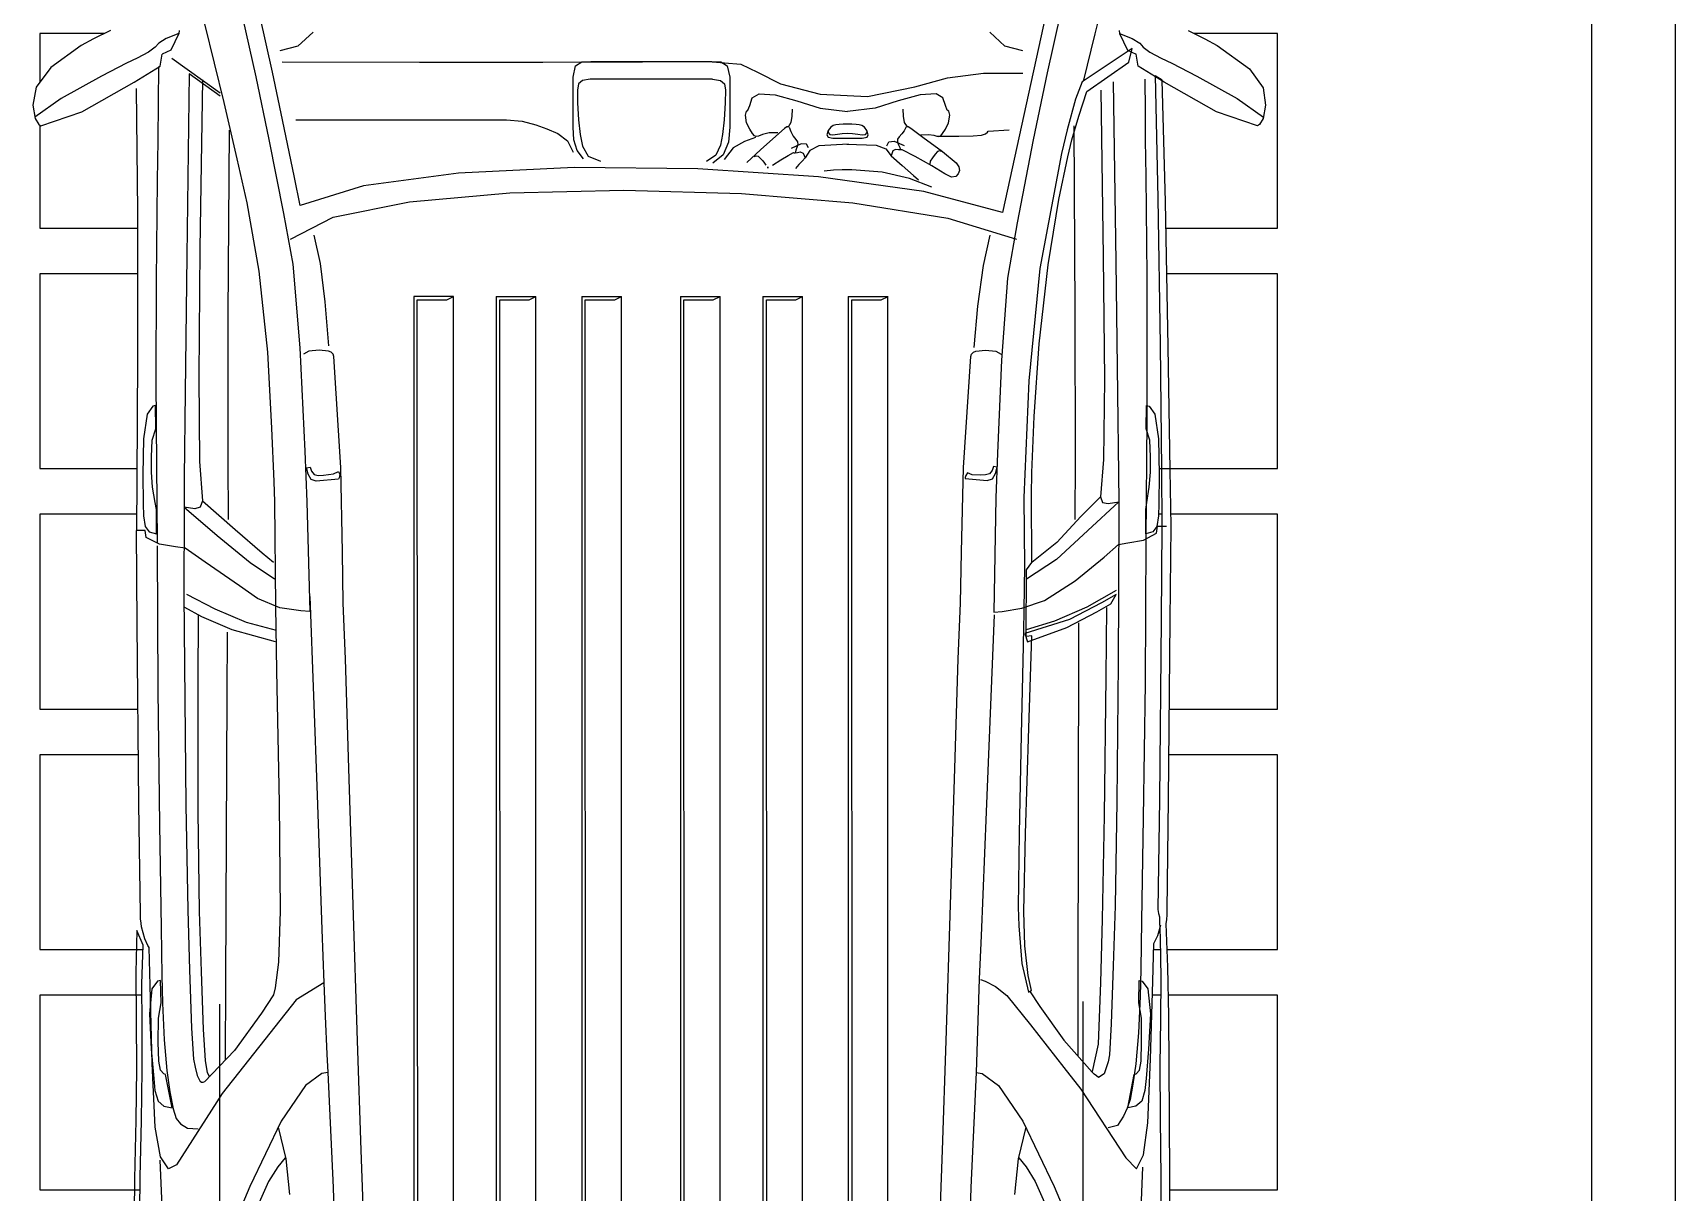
# Model space of a CAD drawing. Header units: millimetres. Extents: x -336 to -33, y -135 to 770.
# Drawn here: x -322.81 to -316.94, y 709.89 to 714.04 of the extents above; entities that cross this region are included whole.
import ezdxf

# ---------------------------------------------------------------- set-up
doc = ezdxf.new("R2010")
doc.units = ezdxf.units.MM
doc.header["$LTSCALE"] = 50
doc.header["$MEASUREMENT"] = 0
doc.layers.get('0').update_dxf_attribs({"linetype": 'CONTINUOUS'})
doc.layers.add('-HIDRO', color=8, linetype='CONTINUOUS')

# ---------------------------------------------------------------- blocks, each defined once
blk = doc.blocks.new('Austin Mini dessus')
at = {"color": 8, "flags": 128}
for points in [[(1.1117, 3.9516), (1.1466, 3.978)], [(1.1466, 3.978), (1.1788, 3.984)], [(1.1671, 3.9332), (1.2, 3.9805)], [(1.1788, 3.984), (1.2025, 3.9796)], [(1.2159, 3.9699), (1.1905, 3.8965)], [(1.2025, 3.9796), (1.2133, 3.9732)], [(1.2133, 3.9732), (1.2159, 3.9699)], [(1.0718, 3.8974), (1.1117, 3.9516)], [(1.127, 3.8612), (1.1671, 3.9332)], [(1.0602, 3.8752), (1.0718, 3.8974)], [(1.1905, 3.8965), (1.1378, 3.8027)], [(1.0455, 3.8453), (1.0602, 3.8752)], [(1.1035, 3.8163), (1.127, 3.8612)], [(1.0842, 3.7768), (1.0947, 3.7975)], [(1.0947, 3.7975), (1.1035, 3.8163)], [(1.1378, 3.8027), (1.1088, 3.7563)], [(1.1489, 3.7991), (1.3693, 3.7967)], [(1.3693, 3.7967), (1.6304, 3.7968)], [(1.6304, 3.7968), (1.8484, 3.7979)], [(1.8484, 3.7979), (1.9397, 3.7986)], [(2.1078, 3.7972), (1.9397, 3.7986)], [(1.9397, 3.7828), (1.9397, 3.798)], [(2.4284, 3.7942), (2.1078, 3.7972)], [(2.6259, 3.7916), (2.4284, 3.7942)], [(2.6551, 3.7981), (2.7306, 3.7997)], [(2.6814, 3.7868), (2.6551, 3.7981)], [(2.7306, 3.7997), (2.8147, 3.7991)], [(2.8147, 3.7991), (2.9021, 3.7984)], [(2.9021, 3.7984), (2.9944, 3.7997)], [(2.9944, 3.7997), (3.0997, 3.8021)], [(3.0966, 3.7917), (2.9951, 3.7894)], [(3.2164, 3.793), (3.0966, 3.7917)], [(3.0997, 3.8021), (3.2215, 3.8034)], [(1.0677, 3.7588), (1.0753, 3.7651)], [(1.0753, 3.7651), (1.0842, 3.7768)], [(1.3135, 3.7616), (1.4923, 3.7636)], [(1.4923, 3.7636), (1.6691, 3.7637)], [(1.6691, 3.7637), (1.7492, 3.7633)], [(1.716, 3.7644), (1.717, 3.7694)], [(1.7576, 3.764), (1.716, 3.7644)], [(1.717, 3.7694), (1.7313, 3.7792)], [(1.7313, 3.7792), (1.7757, 3.7861)], [(1.7492, 3.7633), (1.9626, 3.7616)], [(1.7781, 3.7702), (1.7576, 3.764)], [(1.7757, 3.7861), (1.8394, 3.7873)], [(1.8082, 3.7719), (1.7781, 3.7702)], [(1.8354, 3.7719), (1.8082, 3.7719)], [(1.8622, 3.7696), (1.8354, 3.7719)], [(1.8394, 3.7873), (1.8918, 3.7867)], [(1.8896, 3.7653), (1.8622, 3.7696)], [(1.9022, 3.763), (1.8896, 3.7653)], [(1.8918, 3.7867), (1.9135, 3.786)], [(1.9455, 3.763), (1.9022, 3.763)], [(1.9135, 3.786), (1.9326, 3.7832)], [(1.9326, 3.7832), (1.942, 3.7759)], [(1.952, 3.781), (1.9397, 3.7828)], [(1.942, 3.7759), (1.9455, 3.763)], [(1.9641, 3.7571), (1.952, 3.781)], [(2.6343, 3.7911), (2.6259, 3.7916)], [(2.642, 3.7903), (2.6343, 3.7911)], [(2.649, 3.7893), (2.642, 3.7903)], [(2.6704, 3.7837), (2.649, 3.7893)], [(2.6822, 3.7782), (2.6704, 3.7837)], [(2.7507, 3.7887), (2.6814, 3.7868)], [(2.6858, 3.7757), (2.6822, 3.7782)], [(2.7538, 3.7741), (2.6858, 3.7757)], [(2.7458, 3.7609), (2.7598, 3.7709)], [(2.8237, 3.7886), (2.7507, 3.7887)], [(2.8931, 3.7702), (2.7538, 3.7741)], [(2.7598, 3.7709), (2.8041, 3.7753)], [(2.8041, 3.7753), (2.8678, 3.772)], [(2.9048, 3.7882), (2.8237, 3.7886)], [(2.8678, 3.772), (2.9199, 3.7677)], [(3.0069, 3.7651), (2.8931, 3.7702)], [(2.9951, 3.7894), (2.9048, 3.7882)], [(2.9199, 3.7677), (2.9416, 3.7655)], [(2.9416, 3.7655), (2.9606, 3.76)], [(3.0599, 3.7557), (3.0069, 3.7651)], [(1.0506, 3.7228), (1.0594, 3.7455)], [(1.0506, 3.7228), (1.0806, 3.7369)], [(1.0594, 3.7455), (1.0677, 3.7588)], [(1.0806, 3.7369), (1.0877, 3.7528)], [(1.1088, 3.7563), (1.0877, 3.7528)], [(1.0947, 3.7351), (1.1565, 3.6487)], [(1.1098, 3.7592), (1.174, 3.7599)], [(1.174, 3.7599), (1.2419, 3.7604)], [(1.2419, 3.7604), (1.3135, 3.7616)], [(1.9688, 3.7285), (1.9641, 3.7571)], [(1.9674, 3.7618), (2.2252, 3.7604)], [(2.2252, 3.7604), (2.4664, 3.7574)], [(2.4664, 3.7574), (2.6503, 3.7544)], [(2.6503, 3.7544), (2.7365, 3.753)], [(2.7365, 3.753), (2.7855, 3.7519)], [(2.7449, 3.7554), (2.7458, 3.7609)], [(2.7845, 3.7544), (2.7449, 3.7554)], [(2.8122, 3.7594), (2.7845, 3.7544)], [(2.7855, 3.7519), (2.851, 3.7488)], [(2.8551, 3.7596), (2.8122, 3.7594)], [(2.851, 3.7488), (2.9058, 3.7442)], [(2.8891, 3.7588), (2.8551, 3.7596)], [(2.9053, 3.7556), (2.8891, 3.7588)], [(2.9118, 3.7497), (2.9053, 3.7556)], [(2.9058, 3.7442), (2.9441, 3.7386)], [(2.913, 3.7465), (2.9118, 3.7497)], [(2.9725, 3.7349), (2.913, 3.7465)], [(2.9441, 3.7386), (2.9744, 3.7329)], [(2.9606, 3.76), (2.9698, 3.7493)], [(2.9698, 3.7493), (2.9725, 3.7349)], [(2.9744, 3.7329), (2.9916, 3.7274)], [(3.0819, 3.7412), (3.0599, 3.7557)], [(3.0661, 3.7568), (3.2036, 3.7505)], [(3.0743, 3.7267), (3.0819, 3.7412)], [(1.0455, 3.7223), (1.0506, 3.7228)], [(1.1226, 3.7043), (1.4484, 3.7087)], [(1.1626, 3.649), (1.1226, 3.7043)], [(1.4484, 3.7087), (1.6921, 3.7115)], [(1.6921, 3.7115), (1.8449, 3.713)], [(1.8449, 3.713), (1.8979, 3.7134)], [(1.8979, 3.7134), (2.0543, 3.714)], [(1.8979, 3.7134), (1.9484, 3.6539)], [(1.9009, 3.6943), (1.8979, 3.7134)], [(1.9715, 3.7117), (1.9688, 3.7285)], [(1.9964, 3.6756), (1.9715, 3.7117)], [(2.0537, 3.7091), (2.0796, 3.6584)], [(2.0543, 3.714), (2.1798, 3.7129)], [(2.094, 3.6816), (2.0773, 3.7122)], [(2.1798, 3.7129), (2.4309, 3.7103)], [(2.4309, 3.7103), (2.6188, 3.7069)], [(2.6188, 3.7069), (2.7259, 3.7034)], [(2.9469, 3.6452), (3.0743, 3.7267)], [(2.9916, 3.7274), (3.001, 3.7198)], [(3.001, 3.7198), (3.0087, 3.7071)], [(3.0087, 3.7071), (3.01, 3.6884)], [(1.0331, 3.6766), (1.174, 3.6425)], [(1.1335, 3.6804), (1.4355, 3.6849)], [(1.4355, 3.6849), (1.6643, 3.6871)], [(1.6643, 3.6871), (1.816, 3.6859)], [(1.816, 3.6859), (1.8868, 3.6804)], [(1.8868, 3.6804), (1.8979, 3.6843)], [(1.8868, 3.6804), (1.9382, 3.6219)], [(1.8979, 3.6843), (1.9009, 3.6943)], [(2.0389, 3.6143), (1.9964, 3.6756)], [(2.0918, 3.6884), (2.2083, 3.6887)], [(2.1175, 3.6272), (2.094, 3.6816)], [(2.2083, 3.6887), (2.4426, 3.6885)], [(2.4426, 3.6885), (2.6215, 3.6864)], [(2.6215, 3.6864), (2.7286, 3.6829)], [(2.7259, 3.7034), (2.8298, 3.6998)], [(2.7286, 3.6829), (2.8326, 3.6793)], [(2.8298, 3.6998), (2.8852, 3.6963)], [(2.8326, 3.6793), (2.8879, 3.6758)], [(2.8698, 3.6229), (2.9257, 3.6769)], [(2.8852, 3.6963), (2.8995, 3.6935)], [(2.8879, 3.6758), (2.8994, 3.674)], [(2.8994, 3.674), (2.9094, 3.6722)], [(2.8995, 3.6935), (2.9148, 3.6898)], [(2.9148, 3.6898), (2.9254, 3.6845)], [(2.9269, 3.6823), (2.9254, 3.6845)], [(2.9257, 3.6769), (2.9271, 3.6797)], [(2.9271, 3.6797), (2.9269, 3.6823)], [(1.9484, 3.6539), (1.9968, 3.5949)], [(2.0796, 3.6584), (2.1036, 3.6021)], [(2.7793, 3.5129), (2.9469, 3.6452)], [(2.7871, 3.6502), (3.4246, 3.6502)], [(2.9094, 3.6722), (2.9171, 3.6679)], [(3.1134, 3.5955), (3.2381, 3.6482)], [(1.174, 3.6425), (1.2747, 3.6187)], [(1.2235, 3.6328), (1.5547, 3.6348)], [(1.2747, 3.6187), (1.3537, 3.601)], [(1.5547, 3.6348), (1.8149, 3.6349)], [(1.8149, 3.6349), (1.9203, 3.6346)], [(1.9382, 3.6219), (1.9794, 3.5737)], [(2.1391, 3.55), (2.1175, 3.6272)], [(2.1218, 3.6365), (2.2347, 3.637)], [(2.2347, 3.637), (2.4865, 3.6382)], [(2.4865, 3.6382), (2.7473, 3.6393)], [(2.7473, 3.6393), (2.8869, 3.6399)], [(2.8029, 3.5745), (2.8698, 3.6229)], [(1.0218, 3.609), (1.1282, 3.5852)], [(1.3537, 3.601), (1.4755, 3.5794)], [(1.9968, 3.5949), (2.0262, 3.5518)], [(2.0615, 3.5818), (2.0389, 3.6143)], [(2.1036, 3.6021), (2.1179, 3.5483)], [(2.9962, 3.5397), (3.1134, 3.5955)], [(1.12, 3.5551), (1.0183, 3.578)], [(1.1282, 3.5852), (1.2404, 3.5618)], [(1.2404, 3.5618), (1.3729, 3.5353)], [(1.4755, 3.5794), (1.6204, 3.564)], [(1.6204, 3.564), (1.7565, 3.5569)], [(1.7565, 3.5569), (1.8523, 3.5529)], [(1.9794, 3.5737), (1.9962, 3.5536)], [(2.0778, 3.5418), (2.0615, 3.5818)], [(2.7705, 3.5534), (2.8029, 3.5745)], [(3.0778, 3.5457), (3.1044, 3.562)], [(3.1044, 3.562), (3.1417, 3.5787)], [(1.0731, 3.5095), (1.0817, 3.5421)], [(1.1011, 3.5379), (1.1017, 3.2922)], [(1.2053, 3.5371), (1.12, 3.5551)], [(1.3084, 3.5158), (1.2053, 3.5371)], [(1.3729, 3.5353), (1.4635, 3.5186)], [(1.8523, 3.5529), (1.8885, 3.5517)], [(1.8885, 3.5517), (2.0756, 3.55)], [(2.0756, 3.55), (2.1906, 3.5477)], [(2.0837, 3.5046), (2.0778, 3.5418)], [(2.1906, 3.5477), (2.4267, 3.5434)], [(2.4267, 3.5434), (2.6206, 3.5411)], [(2.6206, 3.5411), (2.712, 3.5443)], [(2.712, 3.5443), (2.7579, 3.5502)], [(2.7579, 3.5502), (2.7705, 3.5534)], [(2.9326, 3.496), (2.9962, 3.5397)], [(3.0068, 3.545), (3.0636, 3.5315)], [(3.0618, 3.5326), (3.0778, 3.5457)], [(3.0636, 3.5315), (3.1275, 3.5247)], [(1.0484, 3.4825), (1.0731, 3.5095)], [(1.2049, 3.5135), (1.2049, 3.1364)], [(1.3585, 3.5054), (1.3084, 3.5158)], [(1.323, 3.3924), (1.3585, 3.5054)], [(1.4186, 3.5228), (1.3793, 3.4466)], [(1.4635, 3.5186), (1.6129, 3.5061)], [(1.6129, 3.5061), (1.7979, 3.497)], [(1.619, 3.4901), (1.6245, 3.4999)], [(2.0844, 3.4883), (2.0837, 3.5046)], [(2.7489, 3.4635), (2.7793, 3.5129)], [(1.4113, 3.481), (1.462, 3.47)], [(1.462, 3.47), (1.5309, 3.4613)], [(1.6169, 3.4714), (1.619, 3.4901)], [(1.6186, 3.4546), (1.6169, 3.4714)], [(1.7979, 3.497), (1.8885, 3.4935)], [(1.8276, 3.494), (1.8263, 3.4879)], [(1.8263, 3.4879), (1.8336, 3.4853)], [(1.8388, 3.4912), (1.8276, 3.494)], [(1.8336, 3.4853), (1.8396, 3.4804)], [(1.8484, 3.4859), (1.8388, 3.4912)], [(1.8396, 3.4804), (1.8416, 3.4732)], [(1.8416, 3.4732), (1.8409, 3.4637)], [(1.8478, 3.437), (1.8517, 3.4767)], [(1.8517, 3.4767), (1.8484, 3.4859)], [(1.8885, 3.4935), (2.0844, 3.4883)], [(2.0579, 3.4882), (2.4134, 3.475)], [(2.4134, 3.475), (2.6537, 3.4666)], [(2.9113, 3.4668), (2.9326, 3.496)], [(1.3793, 3.4466), (1.3517, 3.3099)], [(1.5309, 3.4613), (1.6094, 3.4548)], [(1.6207, 3.4502), (1.6186, 3.4546)], [(1.6242, 3.4468), (1.6207, 3.4502)], [(1.6285, 3.4452), (1.6242, 3.4468)], [(1.8272, 3.4328), (1.6285, 3.4452)], [(1.8386, 3.4462), (1.8339, 3.4369)], [(1.8409, 3.4637), (1.8386, 3.4462)], [(2.6537, 3.4666), (2.7489, 3.4635)], [(2.7489, 3.4635), (2.8086, 3.4608)], [(2.8086, 3.4608), (2.8767, 3.4577)], [(2.8767, 3.4577), (2.9092, 3.4563)], [(2.9092, 3.4563), (2.9113, 3.4668)], [(2.9092, 3.4563), (3.1149, 3.4465)], [(3.1149, 3.4465), (3.3513, 3.4394)], [(1.9786, 3.4297), (1.8272, 3.4328)], [(1.8339, 3.4369), (1.8395, 3.4349)], [(1.8395, 3.4349), (1.8452, 3.4359)], [(1.8452, 3.4359), (1.8478, 3.437)], [(2.0699, 3.4284), (1.9786, 3.4297)], [(2.1695, 3.4247), (2.0699, 3.4284)], [(2.3653, 3.4184), (2.1695, 3.4247)], [(2.6091, 3.4106), (2.3653, 3.4184)], [(2.8528, 3.4028), (2.6091, 3.4106)], [(1.3004, 3.222), (1.323, 3.3924)], [(3.0481, 3.3965), (2.8528, 3.4028)], [(3.147, 3.3929), (3.0481, 3.3965)], [(1.1017, 3.2922), (1.1017, 3.0712)], [(1.3517, 3.3099), (1.3356, 3.1305)], [(1.521, 3.3024), (3.3849, 3.3024)], [(1.521, 3.2314), (1.521, 3.3024)], [(3.3552, 3.2953), (1.5269, 3.296)], [(1.5269, 3.296), (1.5269, 3.2434)], [(1.5269, 3.2434), (1.521, 3.2314)], [(1.2904, 3.0155), (1.3004, 3.222)], [(3.3849, 3.2314), (1.521, 3.2314)], [(1.521, 3.1548), (3.3849, 3.1548)], [(1.521, 3.1548), (3.3849, 3.1548)], [(1.521, 3.1548), (1.521, 3.0837)], [(3.3552, 3.1477), (1.5269, 3.1484)], [(1.5269, 3.1484), (1.5269, 3.0958)], [(1.2049, 3.1364), (1.2077, 3.1082)], [(1.3356, 3.1305), (1.3308, 2.9266)], [(1.2077, 3.1082), (1.214, 3.084)], [(1.5269, 3.0958), (1.521, 3.0837)], [(1.1017, 3.0712), (1.1013, 2.893)], [(1.214, 3.084), (1.2213, 3.064)], [(1.2213, 3.064), (1.2296, 3.0447)], [(3.3849, 3.0838), (1.521, 3.0838)], [(1.2296, 3.0447), (1.2425, 3.0269)], [(1.1016, 3.0013), (1.1008, 2.9854)], [(1.1087, 3.0128), (1.1016, 3.0013)], [(1.1289, 3.0172), (1.1087, 3.0128)], [(1.2179, 3.0172), (1.1289, 3.0172)], [(1.1326, 2.9863), (1.1344, 3.0006)], [(1.1344, 3.0006), (1.1406, 3.0076)], [(1.1406, 3.0076), (1.1521, 3.0095)], [(1.1521, 3.0095), (1.1745, 3.009)], [(1.1745, 3.009), (1.2048, 3.0074)], [(1.2048, 3.0074), (1.2315, 3.0045)], [(1.2406, 3.0157), (1.2179, 3.0172)], [(1.2315, 3.0045), (1.2524, 3.0002)], [(1.2601, 3.01), (1.2406, 3.0157)], [(1.2425, 3.0269), (1.263, 3.0168)], [(1.2524, 3.0002), (1.27, 2.9903)], [(1.275, 2.9987), (1.2601, 3.01)], [(1.2927, 2.7938), (1.2904, 3.0155)], [(1.521, 3.0018), (3.3849, 3.0018)], [(1.521, 3.0018), (1.521, 2.9307)], [(1.521, 3.0017), (3.3849, 3.0017)], [(1.1008, 2.9854), (1.1008, 2.7686)], [(1.1326, 2.7677), (1.1326, 2.9863)], [(1.27, 2.9903), (1.2792, 2.9682)], [(3.3552, 2.9947), (1.5269, 2.9954)], [(1.5269, 2.9954), (1.5269, 2.9427)], [(1.5269, 2.9427), (1.521, 2.9307)], [(1.3308, 2.9266), (1.3369, 2.7159)], [(3.3849, 2.9307), (1.521, 2.9307)], [(1.1013, 2.893), (1.1007, 2.7756)], [(1.521, 2.8252), (3.3849, 2.8252)], [(1.521, 2.8252), (3.3849, 2.8252)], [(1.521, 2.8252), (1.521, 2.7541)], [(1.307, 2.578), (1.2927, 2.7938)], [(3.3552, 2.8181), (1.5269, 2.8188)], [(1.5269, 2.8188), (1.5269, 2.7662)], [(1.1007, 2.7756), (1.1055, 2.717)], [(1.1008, 2.7686), (1.1016, 2.7527)], [(1.1326, 2.7677), (1.1344, 2.7534)], [(1.2676, 2.7483), (1.2824, 2.7671)], [(1.268, 2.7619), (1.2795, 2.7785)], [(1.5269, 2.7662), (1.521, 2.7541)], [(1.1016, 2.7527), (1.1087, 2.7412)], [(1.1087, 2.7412), (1.1289, 2.7368)], [(1.1289, 2.7368), (1.2179, 2.7368)], [(1.1344, 2.7534), (1.1406, 2.7464)], [(1.1406, 2.7464), (1.1521, 2.7446)], [(1.1521, 2.7446), (1.1745, 2.745)], [(1.1745, 2.745), (1.2048, 2.7466)], [(1.2048, 2.7466), (1.2315, 2.7495)], [(1.2179, 2.7368), (1.2453, 2.7392)], [(1.2315, 2.7495), (1.2505, 2.7536)], [(1.2453, 2.7392), (1.2676, 2.7483)], [(1.2505, 2.7536), (1.268, 2.7619)], [(1.2551, 2.7309), (1.276, 2.7469)], [(3.3849, 2.7542), (1.521, 2.7542)], [(1.1055, 2.717), (1.1196, 2.6871)], [(1.1879, 2.7044), (1.1793, 2.701)], [(1.1894, 2.7071), (1.1879, 2.7044)], [(1.1965, 2.7087), (1.1894, 2.7071)], [(1.2102, 2.7066), (1.1965, 2.7087)], [(1.2218, 2.7011), (1.2102, 2.7066)], [(1.2364, 2.6909), (1.2436, 2.7106)], [(1.2436, 2.7106), (1.2551, 2.7309)], [(1.2586, 2.6815), (1.2815, 2.7064)], [(1.3369, 2.7159), (1.3537, 2.5166)], [(1.1196, 2.6871), (1.1407, 2.6458)], [(1.1655, 2.6964), (1.1583, 2.6841)], [(1.1583, 2.6841), (1.1602, 2.6556)], [(1.1793, 2.701), (1.1655, 2.6964)], [(1.2296, 2.696), (1.2218, 2.7011)], [(1.2286, 2.6664), (1.2314, 2.6783)], [(1.2336, 2.6927), (1.2296, 2.696)], [(1.2314, 2.6783), (1.2342, 2.6856)], [(1.235, 2.6895), (1.2336, 2.6927)], [(1.2342, 2.6856), (1.235, 2.6895)], [(1.2344, 2.6544), (1.2586, 2.6815)], [(1.2705, 2.6928), (1.2693, 2.6894)], [(1.2693, 2.6894), (1.2703, 2.6857)], [(1.2703, 2.6857), (1.2746, 2.681)], [(1.2746, 2.681), (1.2785, 2.6776)], [(1.2785, 2.6776), (1.2823, 2.6745)], [(1.521, 2.6777), (3.3849, 2.6777)], [(1.521, 2.6777), (1.521, 2.6065)], [(1.521, 2.6776), (3.3849, 2.6776)], [(1.1407, 2.6458), (1.1591, 2.5751)], [(1.1602, 2.6556), (1.1712, 2.6165)], [(1.2206, 2.6388), (1.2344, 2.6544)], [(1.2283, 2.6506), (1.2286, 2.6664)], [(1.286, 2.6602), (1.2767, 2.6451)], [(1.2823, 2.6745), (1.286, 2.6721)], [(1.2901, 2.67), (1.2902, 2.6692)], [(1.2903, 2.6674), (1.2901, 2.67)], [(1.2902, 2.6692), (1.2903, 2.6683)], [(1.2903, 2.6683), (1.2903, 2.6674)], [(3.3552, 2.6705), (1.5269, 2.6712)], [(1.5269, 2.6712), (1.5269, 2.6186)], [(1.1712, 2.6165), (1.184, 2.5749)], [(1.1861, 2.6248), (1.1983, 2.6254)], [(1.1983, 2.6254), (1.2099, 2.6274)], [(1.2099, 2.6274), (1.2179, 2.6325)], [(1.2173, 2.6328), (1.2174, 2.6346)], [(1.2179, 2.6325), (1.2173, 2.6328)], [(1.2174, 2.6346), (1.2206, 2.6388)], [(1.2179, 2.6307), (1.226, 2.6273)], [(1.226, 2.6273), (1.234, 2.623)], [(1.234, 2.623), (1.2401, 2.6184)], [(1.2401, 2.6184), (1.2445, 2.6153)], [(1.2478, 2.609), (1.2564, 2.6266)], [(1.2492, 2.6149), (1.2546, 2.6166)], [(1.2546, 2.6166), (1.2595, 2.6184)], [(1.2595, 2.6184), (1.2623, 2.6189)], [(1.2623, 2.6189), (1.2632, 2.6189)], [(1.2639, 2.6197), (1.2632, 2.6157)], [(1.2691, 2.6322), (1.2637, 2.6225)], [(1.2637, 2.6225), (1.2638, 2.6219)], [(1.2638, 2.6219), (1.2639, 2.6197)], [(1.2767, 2.6451), (1.2691, 2.6322)], [(1.285, 2.6129), (1.2921, 2.6194)], [(1.5269, 2.6186), (1.521, 2.6065)], [(1.2445, 2.6153), (1.2492, 2.6149)], [(1.2485, 2.5997), (1.2478, 2.609)], [(1.255, 2.5958), (1.2485, 2.5997)], [(1.2515, 2.5771), (1.2598, 2.5934)], [(1.2598, 2.5934), (1.2732, 2.6021)], [(1.2632, 2.6157), (1.2624, 2.6105)], [(1.2624, 2.6105), (1.2647, 2.6055)], [(1.2647, 2.6055), (1.2732, 2.6021)], [(1.2732, 2.6021), (1.279, 2.6074)], [(1.279, 2.6074), (1.285, 2.6129)], [(3.3849, 2.6066), (1.521, 2.6066)], [(1.1591, 2.5751), (1.1632, 2.4901)], [(1.184, 2.5749), (1.1902, 2.5259)], [(1.218, 2.556), (1.2242, 2.5604)], [(1.2242, 2.5604), (1.2316, 2.5628)], [(1.2242, 2.5604), (1.2279, 2.5607)], [(1.2279, 2.5607), (1.2312, 2.5579)], [(1.2312, 2.5579), (1.2319, 2.5522)], [(1.2316, 2.5628), (1.2362, 2.5607)], [(1.2362, 2.5607), (1.2378, 2.5522)], [(1.2487, 2.5245), (1.2515, 2.5771)], [(1.2952, 2.5513), (1.2971, 2.5676)], [(1.3331, 2.3893), (1.307, 2.578)], [(1.2129, 2.5259), (1.213, 2.5337)], [(1.213, 2.5337), (1.2135, 2.541)], [(1.2135, 2.541), (1.2142, 2.5468)], [(1.2142, 2.5468), (1.2153, 2.5514)], [(1.2153, 2.5514), (1.218, 2.556)], [(1.2293, 2.5353), (1.2287, 2.5263)], [(1.2305, 2.5442), (1.2293, 2.5353)], [(1.2319, 2.5522), (1.2305, 2.5442)], [(1.2378, 2.5522), (1.2378, 2.4996)], [(1.2945, 2.5182), (1.2946, 2.5357)], [(1.2946, 2.5357), (1.2952, 2.5513)], [(1.184, 2.4768), (1.1902, 2.5259)], [(1.213, 2.5181), (1.2129, 2.5259)], [(1.2135, 2.5107), (1.213, 2.5181)], [(1.2142, 2.505), (1.2135, 2.5107)], [(1.2153, 2.5004), (1.2142, 2.505)], [(1.218, 2.4957), (1.2153, 2.5004)], [(1.2287, 2.5263), (1.2293, 2.5172)], [(1.2293, 2.5172), (1.2305, 2.5078)], [(1.2305, 2.5078), (1.2319, 2.4996)], [(1.2319, 2.4996), (1.2312, 2.4938)], [(1.2378, 2.4996), (1.2362, 2.4911)], [(1.2487, 2.5272), (1.2506, 2.4745)], [(1.2987, 2.4638), (1.2945, 2.5182)], [(1.3537, 2.5166), (1.3811, 2.3466)], [(1.521, 2.5246), (3.3849, 2.5246)], [(1.521, 2.5246), (3.3849, 2.5246)], [(1.521, 2.5246), (1.521, 2.4535)], [(3.3552, 2.5175), (1.5269, 2.5182)], [(1.5269, 2.5182), (1.5269, 2.4656)], [(1.1632, 2.4901), (1.1462, 2.4053)], [(1.1712, 2.4352), (1.184, 2.4768)], [(1.2242, 2.4914), (1.218, 2.4957)], [(1.2316, 2.489), (1.2242, 2.4914)], [(1.2279, 2.4911), (1.2242, 2.4914)], [(1.2312, 2.4938), (1.2279, 2.4911)], [(1.2362, 2.4911), (1.2316, 2.489)], [(1.2506, 2.4745), (1.2571, 2.4576)], [(1.2447, 2.4518), (1.2434, 2.4425)], [(1.2434, 2.4425), (1.2511, 2.4245)], [(1.2514, 2.4554), (1.2447, 2.4518)], [(1.2571, 2.4576), (1.2692, 2.4481)], [(1.2579, 2.4403), (1.2605, 2.4451)], [(1.2585, 2.435), (1.2579, 2.4403)], [(1.2605, 2.4451), (1.2692, 2.4481)], [(1.2692, 2.4481), (1.287, 2.4285)], [(1.3098, 2.4149), (1.2987, 2.4638)], [(1.5269, 2.4656), (1.521, 2.4535)], [(3.3849, 2.4536), (1.521, 2.4536)], [(1.1602, 2.3961), (1.1712, 2.4352)], [(1.1861, 2.427), (1.1983, 2.4265)], [(1.1983, 2.4265), (1.21, 2.4246)], [(1.21, 2.4246), (1.2177, 2.4194)], [(1.2177, 2.4194), (1.2172, 2.4191)], [(1.2172, 2.4191), (1.2172, 2.4174)], [(1.2172, 2.4174), (1.2201, 2.4129)], [(1.2178, 2.4212), (1.2248, 2.4245)], [(1.2201, 2.4129), (1.2359, 2.3915)], [(1.2248, 2.4245), (1.2303, 2.429)], [(1.2303, 2.429), (1.2352, 2.4335)], [(1.2352, 2.4335), (1.2399, 2.4364)], [(1.2399, 2.4364), (1.2445, 2.4366)], [(1.2445, 2.4366), (1.2498, 2.4346)], [(1.2498, 2.4346), (1.2546, 2.4325)], [(1.2546, 2.4325), (1.2574, 2.4319)], [(1.2574, 2.4319), (1.2583, 2.4319)], [(1.259, 2.431), (1.2585, 2.435)], [(1.2586, 2.4282), (1.2588, 2.4289)], [(1.2704, 2.4052), (1.2586, 2.4282)], [(1.2588, 2.4289), (1.259, 2.431)], [(1.287, 2.4285), (1.3044, 2.4082)], [(1.3256, 2.3754), (1.3098, 2.4149)], [(1.1462, 2.4053), (1.1298, 2.3473)], [(1.1583, 2.3676), (1.1602, 2.3961)], [(1.2319, 2.3948), (1.2313, 2.3807)], [(1.2359, 2.3915), (1.262, 2.3561)], [(1.2871, 2.3751), (1.2704, 2.4052)], [(1.3044, 2.4082), (1.3122, 2.3989)], [(1.3706, 2.2486), (1.3331, 2.3893)], [(1.1655, 2.3554), (1.1583, 2.3676)], [(1.1793, 2.3508), (1.1655, 2.3554)], [(1.2296, 2.3558), (1.2218, 2.3507)], [(1.2336, 2.3591), (1.2296, 2.3558)], [(1.2313, 2.3807), (1.2324, 2.3718)], [(1.2324, 2.3718), (1.2342, 2.3662)], [(1.235, 2.3623), (1.2336, 2.3591)], [(1.2342, 2.3662), (1.234, 2.3268)], [(1.2342, 2.3662), (1.235, 2.3623)], [(1.2607, 2.3612), (1.2619, 2.3648)], [(1.2617, 2.3576), (1.2607, 2.3612)], [(1.2619, 2.3648), (1.2664, 2.3692)], [(1.262, 2.3561), (1.2817, 2.3316)], [(1.2664, 2.3692), (1.2729, 2.3742)], [(1.2729, 2.3742), (1.279, 2.3779)], [(1.279, 2.3779), (1.2846, 2.3787)], [(1.3014, 2.3519), (1.2871, 2.3751)], [(1.3075, 2.3397), (1.3014, 2.3519)], [(3.0481, 2.356), (2.8528, 2.3496)], [(3.147, 2.3596), (3.0481, 2.356)], [(1.1298, 2.3473), (1.1216, 2.2828)], [(1.1879, 2.3474), (1.1793, 2.3508)], [(1.1894, 2.3447), (1.1879, 2.3474)], [(1.1965, 2.3431), (1.1894, 2.3447)], [(1.2102, 2.3451), (1.1965, 2.3431)], [(1.2218, 2.3507), (1.2102, 2.3451)], [(1.234, 2.3268), (1.2334, 2.3009)], [(1.2817, 2.3316), (1.2889, 2.3268)], [(1.2889, 2.3268), (1.2958, 2.3258)], [(1.2958, 2.3258), (1.3019, 2.3278)], [(1.3019, 2.3278), (1.3066, 2.3322)], [(1.3066, 2.3322), (1.3075, 2.3397)], [(1.3811, 2.3466), (1.4186, 2.2238)], [(1.9786, 2.3223), (1.8272, 2.3184)], [(2.0699, 2.3241), (1.9786, 2.3223)], [(2.1695, 2.3277), (2.0699, 2.3241)], [(2.3653, 2.3341), (2.1695, 2.3277)], [(2.6091, 2.3418), (2.3653, 2.3341)], [(2.8528, 2.3496), (2.6091, 2.3418)], [(1.2334, 2.3009), (1.2323, 2.2864)], [(1.4655, 2.2834), (1.5384, 2.2936)], [(1.5384, 2.2936), (1.6121, 2.3001)], [(1.6186, 2.2962), (1.6169, 2.2793)], [(1.6207, 2.3005), (1.6186, 2.2962)], [(1.6242, 2.304), (1.6207, 2.3005)], [(1.6285, 2.3056), (1.6242, 2.304)], [(1.8272, 2.3184), (1.6285, 2.3056)], [(1.8366, 2.3114), (1.8412, 2.3145)], [(1.8403, 2.3032), (1.8366, 2.3114)], [(1.8406, 2.2877), (1.8403, 2.3032)], [(1.8412, 2.3145), (1.8449, 2.3155)], [(1.8449, 2.3155), (1.8464, 2.3155)], [(1.8464, 2.3155), (1.8503, 2.2758)], [(2.7418, 2.2903), (2.9092, 2.2957)], [(2.9092, 2.2957), (3.1149, 2.3055)], [(2.9092, 2.2957), (2.9113, 2.2851)], [(3.1149, 2.3055), (3.3513, 2.3125)], [(1.0731, 2.2446), (1.0484, 2.2716)], [(1.1216, 2.2828), (1.1216, 2.212)], [(1.2254, 2.2741), (1.2227, 2.2366)], [(1.2269, 2.2752), (1.2254, 2.2741)], [(1.2299, 2.279), (1.2269, 2.2752)], [(1.2323, 2.2864), (1.2299, 2.279)], [(1.4113, 2.2714), (1.4655, 2.2834)], [(1.6169, 2.2793), (1.619, 2.2606)], [(1.825, 2.2645), (1.8322, 2.2671)], [(1.8262, 2.2584), (1.825, 2.2645)], [(1.8322, 2.2671), (1.8383, 2.272)], [(1.847, 2.2665), (1.8375, 2.2613)], [(1.8383, 2.272), (1.8402, 2.2793)], [(1.8402, 2.2793), (1.8406, 2.2877)], [(1.8503, 2.2758), (1.847, 2.2665)], [(1.881, 2.2603), (2.0858, 2.2644)], [(2.0858, 2.2644), (2.0844, 2.2494)], [(2.0905, 2.2638), (2.4428, 2.2777)], [(2.4428, 2.2777), (2.6647, 2.2869)], [(2.6647, 2.2869), (2.7418, 2.2903)], [(2.7431, 2.2881), (2.7462, 2.2798)], [(2.7462, 2.2798), (2.7556, 2.2611)], [(2.9113, 2.2851), (2.9326, 2.256)], [(0.8634, 2.1376), (1.3706, 2.2486)], [(1.0817, 2.212), (1.0731, 2.2446)], [(1.3891, 2.2224), (1.4881, 2.2396)], [(1.4881, 2.2396), (1.6349, 2.2506)], [(1.619, 2.2606), (1.6245, 2.2509)], [(1.6349, 2.2506), (1.8016, 2.2577)], [(1.8016, 2.2577), (1.881, 2.2603)], [(1.8375, 2.2613), (1.8262, 2.2584)], [(2.0844, 2.2494), (2.0784, 2.2142)], [(2.7556, 2.2611), (2.7718, 2.2409)], [(2.7718, 2.2409), (2.8239, 2.1987)], [(2.9326, 2.256), (2.9962, 2.2123)], [(1.2411, 2.1935), (1.3891, 2.2224)], [(1.6721, 2.2014), (1.8808, 2.2103)], [(1.8808, 2.2103), (2.0035, 2.2094)], [(1.9914, 2.152), (2.0269, 2.2058)], [(2.0102, 2.2055), (1.9967, 2.1959)], [(2.0035, 2.2094), (2.0815, 2.2103)], [(2.1294, 2.2062), (2.0102, 2.2055)], [(2.0784, 2.2142), (2.0651, 2.1737)], [(2.0815, 2.2103), (2.0895, 2.2105)], [(2.0895, 2.2105), (2.1118, 2.2109)], [(2.0987, 2.1289), (2.1242, 2.2089)], [(2.1021, 2.1554), (2.1177, 2.2065)], [(2.1118, 2.2109), (2.1463, 2.2115)], [(2.1242, 2.2089), (2.1389, 2.2041)], [(2.128, 2.1963), (2.1294, 2.2062)], [(2.1463, 2.2115), (2.305, 2.215)], [(2.4818, 2.2073), (2.2935, 2.2014)], [(2.305, 2.215), (2.4809, 2.219)], [(2.4809, 2.219), (2.6134, 2.2208)], [(2.6213, 2.2106), (2.4818, 2.2073)], [(2.6134, 2.2208), (2.6469, 2.2196)], [(2.6829, 2.2085), (2.6213, 2.2106)], [(2.6469, 2.2196), (2.7143, 2.2143)], [(2.7355, 2.2029), (2.6829, 2.2085)], [(2.7143, 2.2143), (2.7654, 2.2024)], [(2.9962, 2.2123), (3.1134, 2.1564)], [(3.0068, 2.207), (3.0636, 2.2205)], [(3.0618, 2.2194), (3.0778, 2.2063)], [(3.0636, 2.2205), (3.1275, 2.2272)], [(3.0778, 2.2063), (3.1044, 2.19)], [(1.1207, 2.1686), (1.2411, 2.1935)], [(1.2652, 2.143), (1.4713, 2.1819)], [(1.606, 2.1833), (1.4643, 2.1668)], [(1.4713, 2.1819), (1.6721, 2.2014)], [(1.7357, 2.1921), (1.606, 2.1833)], [(1.8362, 2.1961), (1.7357, 2.1921)], [(1.8766, 2.1969), (1.8362, 2.1961)], [(1.9967, 2.1959), (1.8766, 2.1969)], [(1.961, 2.1517), (1.9967, 2.1959)], [(2.1389, 2.2041), (2.1134, 2.1336)], [(2.2935, 2.2014), (2.128, 2.1963)], [(2.7627, 2.1969), (2.7355, 2.2029)], [(2.7654, 2.2024), (2.7627, 2.1969)], [(2.763, 2.2003), (2.7912, 2.1821)], [(2.7912, 2.1821), (2.8517, 2.139)], [(2.8239, 2.1987), (2.9002, 2.139)], [(3.1044, 2.19), (3.1417, 2.1733)], [(1.0142, 2.1447), (1.1207, 2.1686)], [(1.3475, 2.1478), (1.2712, 2.132)], [(1.4643, 2.1668), (1.3475, 2.1478)], [(1.9146, 2.1086), (1.961, 2.1517)], [(1.9396, 2.0961), (1.9914, 2.152)], [(2.0651, 2.1737), (2.0297, 2.1186)], [(2.0769, 2.098), (2.1021, 2.1554)], [(3.1134, 2.1564), (3.2381, 2.1037)], [(1.1373, 2.1061), (1.1678, 2.118)], [(1.1678, 2.118), (1.2232, 2.1328)], [(1.241, 2.1243), (1.1985, 2.1123)], [(1.216, 2.1209), (1.5491, 2.1189)], [(1.2232, 2.1328), (1.2652, 2.143)], [(1.2712, 2.132), (1.241, 2.1243)], [(1.5491, 2.1189), (1.8129, 2.1188)], [(1.8129, 2.1188), (1.9203, 2.1191)], [(2.0297, 2.1186), (1.9872, 2.0669)], [(2.0692, 2.0713), (2.0987, 2.1289)], [(2.1134, 2.1336), (2.085, 2.08)], [(2.8517, 2.139), (2.9088, 2.0884)], [(2.9002, 2.139), (2.9394, 2.1086)], [(1.0511, 2.0835), (1.1363, 2.104)], [(1.0772, 2.0166), (1.1373, 2.1061)], [(1.1544, 2.0979), (1.1018, 2.0227)], [(1.1985, 2.1123), (1.1544, 2.0979)], [(1.8792, 2.0733), (1.9146, 2.1086)], [(1.8882, 2.0405), (1.9396, 2.0961)], [(2.0471, 2.045), (2.0769, 2.098)], [(2.1047, 2.1129), (2.4742, 2.1134)], [(2.4742, 2.1134), (2.7383, 2.1137)], [(2.7383, 2.1137), (2.8794, 2.1139)], [(2.7825, 2.1047), (3.4166, 2.1047)], [(2.8587, 2.0775), (2.9076, 2.0883)], [(2.9122, 2.0845), (2.9088, 2.0884)], [(2.9394, 2.1086), (3.062, 2.0282)], [(0.9769, 2.0648), (1.0511, 2.0835)], [(1.1518, 2.0725), (1.4497, 2.0682)], [(1.4497, 2.0682), (1.6696, 2.0663)], [(1.6696, 2.0663), (1.8124, 2.0677)], [(1.8124, 2.0677), (1.8792, 2.0733)], [(1.8792, 2.0733), (1.8898, 2.0695)], [(1.8917, 2.0596), (1.8882, 2.0405)], [(1.8898, 2.0695), (1.8917, 2.0596)], [(1.9872, 2.0669), (1.9647, 2.0412)], [(2.0542, 2.0453), (2.0692, 2.0713)], [(2.085, 2.08), (2.0706, 2.0548)], [(2.0774, 2.0623), (2.2014, 2.0637)], [(2.2014, 2.0637), (2.4493, 2.0668)], [(2.4493, 2.0668), (2.6356, 2.0705)], [(2.6356, 2.0705), (2.7481, 2.0732)], [(2.7481, 2.0732), (2.8587, 2.0775)], [(2.8776, 2.0574), (2.8901, 2.0597)], [(2.8901, 2.0597), (2.9115, 2.0664)], [(2.9115, 2.0664), (2.9182, 2.0768)], [(2.9154, 2.0806), (2.9122, 2.0845)], [(2.9182, 2.0768), (2.9154, 2.0806)], [(3.0039, 2.0429), (3.008, 2.0596)], [(1.0455, 2.0396), (1.0506, 2.0392)], [(1.0506, 2.0392), (1.0806, 2.025)], [(1.0506, 2.0392), (1.0594, 2.0164)], [(1.1368, 2.0506), (1.4588, 2.0461)], [(1.4588, 2.0461), (1.6944, 2.0429)], [(1.6944, 2.0429), (1.839, 2.0411)], [(1.839, 2.0411), (1.8882, 2.0405)], [(1.8882, 2.0405), (2.0521, 2.0412)], [(1.9647, 2.0412), (1.9618, 2.0246)], [(2.0521, 2.0412), (2.1763, 2.0418)], [(2.0706, 2.0548), (2.0542, 2.0453)], [(2.1763, 2.0418), (2.4248, 2.0438)], [(2.4248, 2.0438), (2.6113, 2.0468)], [(2.6113, 2.0468), (2.7183, 2.0504)], [(2.7183, 2.0504), (2.8223, 2.0539)], [(2.8223, 2.0539), (2.8776, 2.0574)], [(2.9729, 2.0257), (2.9874, 2.0323)], [(2.9874, 2.0323), (3.0039, 2.0429)], [(3.062, 2.0282), (3.0814, 2.0091)], [(1.0594, 2.0164), (1.0677, 2.0031)], [(1.0677, 2.0031), (1.0753, 1.9968)], [(1.1018, 2.0227), (1.0772, 2.0166)], [(1.0806, 2.025), (1.0877, 2.0092)], [(1.1088, 2.0056), (1.0877, 2.0092)], [(1.1378, 1.9593), (1.1088, 2.0056)], [(1.9618, 2.0246), (1.9568, 1.9964)], [(2.454, 1.9966), (2.638, 1.9996)], [(2.638, 1.9996), (2.7242, 2.001)], [(2.7242, 2.001), (2.7732, 2.0021)], [(2.7845, 2.0049), (2.7449, 2.0039)], [(2.7449, 2.0039), (2.7458, 1.9984)], [(2.7732, 2.0021), (2.8386, 2.0052)], [(2.8122, 1.9999), (2.7845, 2.0049)], [(2.8551, 1.9997), (2.8122, 1.9999)], [(2.8386, 2.0052), (2.8935, 2.0098)], [(2.8891, 2.0005), (2.8551, 1.9997)], [(2.9053, 2.0037), (2.8891, 2.0005)], [(2.8935, 2.0098), (2.9302, 2.0151)], [(2.9118, 2.0096), (2.9053, 2.0037)], [(2.913, 2.0128), (2.9118, 2.0096)], [(2.9725, 2.0244), (2.913, 2.0128)], [(2.9302, 2.0151), (2.9574, 2.0204)], [(2.9416, 1.9938), (2.9606, 1.9993)], [(2.9574, 2.0204), (2.9729, 2.0257)], [(2.9606, 1.9993), (2.9698, 2.01)], [(2.9698, 2.01), (2.9725, 2.0244)], [(3.0814, 2.0091), (3.0563, 1.9962)], [(3.0784, 1.9981), (3.2127, 2.0036)], [(1.0753, 1.9968), (1.0842, 1.9851)], [(1.0842, 1.9851), (1.0947, 1.9644)], [(1.1339, 1.9626), (1.1261, 1.9756)], [(1.1261, 1.9756), (1.3452, 1.9705)], [(1.1323, 1.9939), (1.1889, 1.9933)], [(1.1889, 1.9933), (1.2417, 1.9931)], [(1.2417, 1.9931), (1.3059, 1.9922)], [(1.3059, 1.9922), (1.4847, 1.9901)], [(1.3452, 1.9705), (1.6075, 1.9666)], [(1.4847, 1.9901), (1.6616, 1.9901)], [(1.6616, 1.9901), (1.7416, 1.9904)], [(1.7576, 1.9915), (1.716, 1.9911)], [(1.716, 1.9911), (1.717, 1.9861)], [(1.717, 1.9861), (1.7313, 1.9762)], [(1.7313, 1.9762), (1.7757, 1.9693)], [(1.7416, 1.9904), (1.9551, 1.9922)], [(1.7781, 1.9852), (1.7576, 1.9915)], [(1.7757, 1.9693), (1.8394, 1.9681)], [(1.8082, 1.9835), (1.7781, 1.9852)], [(1.8354, 1.9836), (1.8082, 1.9835)], [(1.8622, 1.9859), (1.8354, 1.9836)], [(1.8896, 1.9901), (1.8622, 1.9859)], [(1.9022, 1.9924), (1.8896, 1.9901)], [(1.8918, 1.9688), (1.9135, 1.9694)], [(1.9455, 1.9924), (1.9022, 1.9924)], [(1.9135, 1.9694), (1.9326, 1.9722)], [(1.9321, 1.971), (1.9317, 1.9551)], [(1.9445, 1.9728), (1.9321, 1.971)], [(1.9326, 1.9722), (1.942, 1.9796)], [(1.942, 1.9796), (1.9455, 1.9924)], [(1.9568, 1.9964), (1.9445, 1.9728)], [(1.9551, 1.9922), (2.2129, 1.9935)], [(2.2129, 1.9935), (2.454, 1.9966)], [(2.4205, 1.9678), (2.618, 1.9704)], [(2.618, 1.9704), (2.6248, 1.9694)], [(2.6248, 1.9694), (2.6309, 1.9675)], [(2.6644, 1.9706), (2.6452, 1.9652)], [(2.675, 1.9758), (2.6644, 1.9706)], [(2.6783, 1.978), (2.675, 1.9758)], [(2.7462, 1.9796), (2.6783, 1.978)], [(2.7458, 1.9984), (2.7598, 1.9884)], [(2.8855, 1.9835), (2.7462, 1.9796)], [(2.7598, 1.9884), (2.8041, 1.984)], [(2.8041, 1.984), (2.8678, 1.9873)], [(2.8678, 1.9873), (2.9199, 1.9916)], [(2.9993, 1.9886), (2.8855, 1.9835)], [(2.9199, 1.9916), (2.9416, 1.9938)], [(3.0563, 1.9962), (2.9993, 1.9886)], [(1.0947, 1.9644), (1.1035, 1.9457)], [(1.1035, 1.9457), (1.127, 1.9007)], [(1.3518, 1.9569), (1.1339, 1.9626)], [(1.1905, 1.8654), (1.1378, 1.9593)], [(1.6114, 1.9519), (1.3518, 1.9569)], [(1.6075, 1.9666), (1.8305, 1.9642)], [(1.8317, 1.9484), (1.6114, 1.9519)], [(1.8305, 1.9642), (1.9317, 1.9633)], [(1.9317, 1.9469), (1.8317, 1.9484)], [(1.8394, 1.9681), (1.8918, 1.9688)], [(1.9317, 1.9633), (2.0998, 1.9648)], [(2.1, 1.9484), (1.9317, 1.9469)], [(2.0998, 1.9648), (2.4205, 1.9678)], [(2.421, 1.9514), (2.1, 1.9484)], [(2.6186, 1.954), (2.421, 1.9514)], [(2.627, 1.9542), (2.6186, 1.954)], [(2.6353, 1.9546), (2.627, 1.9542)], [(2.6309, 1.9675), (2.6377, 1.9674)], [(2.6436, 1.9556), (2.6353, 1.9546)], [(2.6377, 1.9674), (2.6698, 1.9667)], [(2.7208, 1.9527), (2.6436, 1.9556)], [(2.6698, 1.9667), (2.7401, 1.9651)], [(2.808, 1.9509), (2.7208, 1.9527)], [(2.7401, 1.9651), (2.8147, 1.9659)], [(2.8968, 1.9503), (2.808, 1.9509)], [(2.8147, 1.9659), (2.8968, 1.9668)], [(2.8968, 1.9668), (2.9905, 1.9663)], [(2.9905, 1.9499), (2.8968, 1.9503)], [(2.9905, 1.9663), (3.0983, 1.9654)], [(3.0983, 1.949), (2.9905, 1.9499)], [(3.0983, 1.9654), (3.2215, 1.965)], [(3.2215, 1.9486), (3.0983, 1.949)], [(1.0455, 1.9166), (1.0602, 1.8867)], [(1.0602, 1.8867), (1.0718, 1.8645)], [(1.127, 1.9007), (1.1671, 1.8287)], [(1.0718, 1.8645), (1.1137, 1.8064)], [(1.2159, 1.792), (1.1905, 1.8654)], [(1.1671, 1.8287), (1.2, 1.7814)], [(1.1137, 1.8064), (1.1476, 1.7819)], [(1.1476, 1.7819), (1.1788, 1.7779)], [(1.1788, 1.7779), (1.2025, 1.7823)], [(1.2025, 1.7823), (1.2133, 1.7887)], [(1.2133, 1.7887), (1.2159, 1.792)]]:
    blk.add_lwpolyline(points, dxfattribs=at)

msp = doc.modelspace()

# ---------------------------------------------------------------- linework, layer by layer
at = {"layer": '-HIDRO', "linetype": 'Continuous'}
for p, q in [((-316.9353, 753.4228), (-316.9353, 703.4228)), ((-317.2353, 753.1228), (-317.2353, 703.7228))]:
    msp.add_line(p, q, dxfattribs=at)
for points in [[(-322.5574, 714.0348), (-322.7893, 714.0348), (-322.7893, 713.8593)], [(-318.7577, 713.3382), (-318.3589, 713.3382), (-318.3589, 714.0348), (-318.6579, 714.0348)], [(-322.7893, 713.7073), (-322.7893, 713.3382), (-322.439, 713.3382)], [(-322.4391, 713.1747), (-322.7893, 713.1747), (-322.7893, 712.4781), (-322.4413, 712.4781)], [(-318.7823, 712.4781), (-318.3589, 712.4781), (-318.3589, 713.1747), (-318.7546, 713.1747)], [(-322.4425, 712.3146), (-322.7893, 712.3146), (-322.7893, 711.618), (-322.4372, 711.618)], [(-318.7727, 712.3146), (-318.7844, 712.3146)], [(-318.7454, 711.618), (-318.3589, 711.618), (-318.3589, 712.3146), (-318.7401, 712.3146)], [(-322.4357, 711.4545), (-322.7893, 711.4545), (-322.7893, 710.7579), (-322.4197, 710.7579)], [(-318.7535, 710.7579), (-318.3589, 710.7579), (-318.3589, 711.4545), (-318.7469, 711.4545)], [(-318.8023, 710.7579), (-318.7782, 710.7579)], [(-322.4231, 710.5944), (-322.7893, 710.5944), (-322.7893, 709.8978), (-322.4296, 709.8978)], [(-318.7766, 710.5944), (-318.8063, 710.5944)], [(-318.7436, 709.8978), (-318.3589, 709.8978), (-318.3589, 710.5944), (-318.749, 710.5944)]]:
    msp.add_lwpolyline(points, dxfattribs=at)

# ---------------------------------------------------------------- block references
at = {"layer": '-HIDRO', "xscale": -2, "yscale": 2, "zscale": 2, "rotation": 90}
msp.add_blockref('Austin Mini dessus', (-314.8457, 716.1361), dxfattribs=at)

doc.saveas('drawing.dxf')
